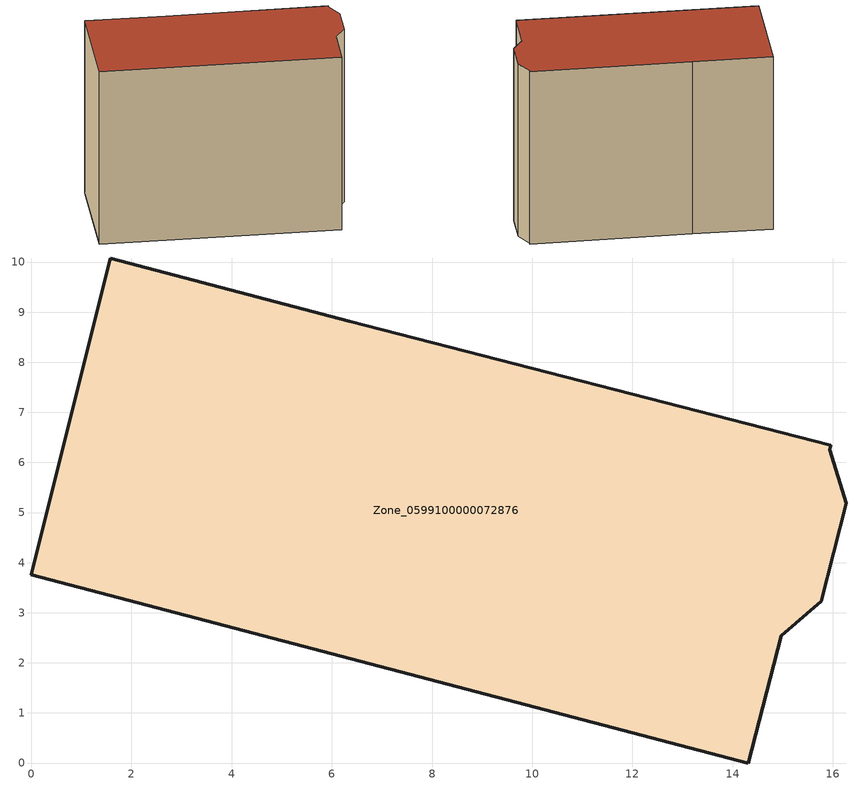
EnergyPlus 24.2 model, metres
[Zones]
Zone_0599100000072876
 floor ground (C_G): 14.31,0 0,3.76 1.58,10.08 6.35,8.82 15.96,6.34 15.94,6.25 16.27,5.18 15.77,3.23 14.97,2.54 z0
 wall outside (C_F): 0,3.76 14.31,0 14.97,2.54 15.77,3.23 16.27,5.18 15.94,6.25 15.96,6.34 6.35,8.82 1.58,10.08 0,3.76 z0:11.89
 roof outside (C_R): 15.94,6.25 15.96,6.34 6.35,8.82 1.58,10.08 0,3.76 14.31,0 14.97,2.54 15.77,3.23 16.27,5.18 z11.89
[BUILDING]
Pand.0599100000072876: North Axis=0; Terrain=City; Loads Convergence Tolerance Value=0.04; Temperature Convergence Tolerance Value=0.4; Solar Distribution=FullExterior; Maximum Number of Warmup Days=25; Minimum Number of Warmup Days=1
[Site:Location]
Rotterdam.The.Hague.AP_ZH_NLD Design_Conditions: Latitude=51.96; Longitude=4.45; Time Zone=1; Elevation=-4.5
[SITE:GROUNDTEMPERATURE:BUILDINGSURFACE]
18, 18, 18, 18, 18, 18, 18, 18, 18, 18, 18, 18
[MATERIAL] Thermal Absorptance=0.9; Solar Absorptance=0.7; Visible Absorptance=0.7
Name | Roughness | Thickness | Conductivity | Density | Specific Heat
G.TI.1946 | MediumSmooth | 0.15 | 1 | 540 | 1210
F.TI.1946 | Rough | 0.3 | 0.857143 | 1920 | 840
R.TI.1946 | MediumRough | 0.2 | 0.1 | 1500 | 1000
[CONSTRUCTION]
C_G: G.TI.1946
C_F: F.TI.1946
C_R: R.TI.1946
[ZONE]
Zone_0599100000072876: Type=1; Multiplier=1; Ceiling Height=Autocalculate; Volume=Autocalculate; Floor Area=autocalculate; Part of Total Floor Area=Yes
[ZONEINFILTRATION:DESIGNFLOWRATE]
Infil_Zone_0599100000072876: Zone or ZoneList or Space or SpaceList=Zone_0599100000072876; Schedule=AlwaysOn; Design Flow Rate Calculation Method=Flow/Area; Flow Rate per Floor Area=0.003; Constant Term Coefficient=1; Temperature Term Coefficient=0; Velocity Term Coefficient=0; Velocity Squared Term Coefficient=0
[HVACTEMPLATE:ZONE:IDEALLOADSAIRSYSTEM]
Zone_0599100000072876: Maximum Heating Supply Air Temperature=50; Minimum Cooling Supply Air Temperature=13; Maximum Heating Supply Air Humidity Ratio=0.0156; Minimum Cooling Supply Air Humidity Ratio=0.0077; Heating Limit=NoLimit; Cooling Limit=NoLimit; Dehumidification Control Type=ConstantSensibleHeatRatio; Cooling Sensible Heat Ratio=0.7; Dehumidification Setpoint=60; Humidification Control Type=None; Humidification Setpoint=30; Outdoor Air Method=None; Outdoor Air Flow Rate per Person=0.00944; Outdoor Air Flow Rate per Zone Floor Area=0; Outdoor Air Flow Rate per Zone=0; Demand Controlled Ventilation Type=None; Outdoor Air Economizer Type=NoEconomizer; Heat Recovery Type=None; Sensible Heat Recovery Effectiveness=0.7; Latent Heat Recovery Effectiveness=0.65
[ZONECONTROL:THERMOSTAT]
ThermostatControl_Zone_0599100000072876: Zone or ZoneList=Zone_0599100000072876; Control Type Schedule=DualSetpointControlType; Control 1=Thermostat_Zone_0599100000072876; Temperature Difference Between Cutout And Setpoint=0
[THERMOSTATSETPOINT:DUALSETPOINT]
Thermostat_Zone_0599100000072876: Heating Setpoint Temperature Schedule=HeatingSetpoint_Zone_0599100000072876; Cooling Setpoint Temperature Schedule=CoolingSetpoint_Zone_0599100000072876
[SCHEDULE:COMPACT]
HeatingSetpoint_Zone_0599100000072876: Through: 12/31, For: AllDays, Until: 24:00, 21
CoolingSetpoint_Zone_0599100000072876: Through: 12/31, For: AllDays, Until: 24:00, 24
DualSetpointControlType: Through: 12/31, For: AllDays, Until: 24:00, 4
AlwaysOn: Through: 12/31, For: AllDays, Until: 24:00, 1
